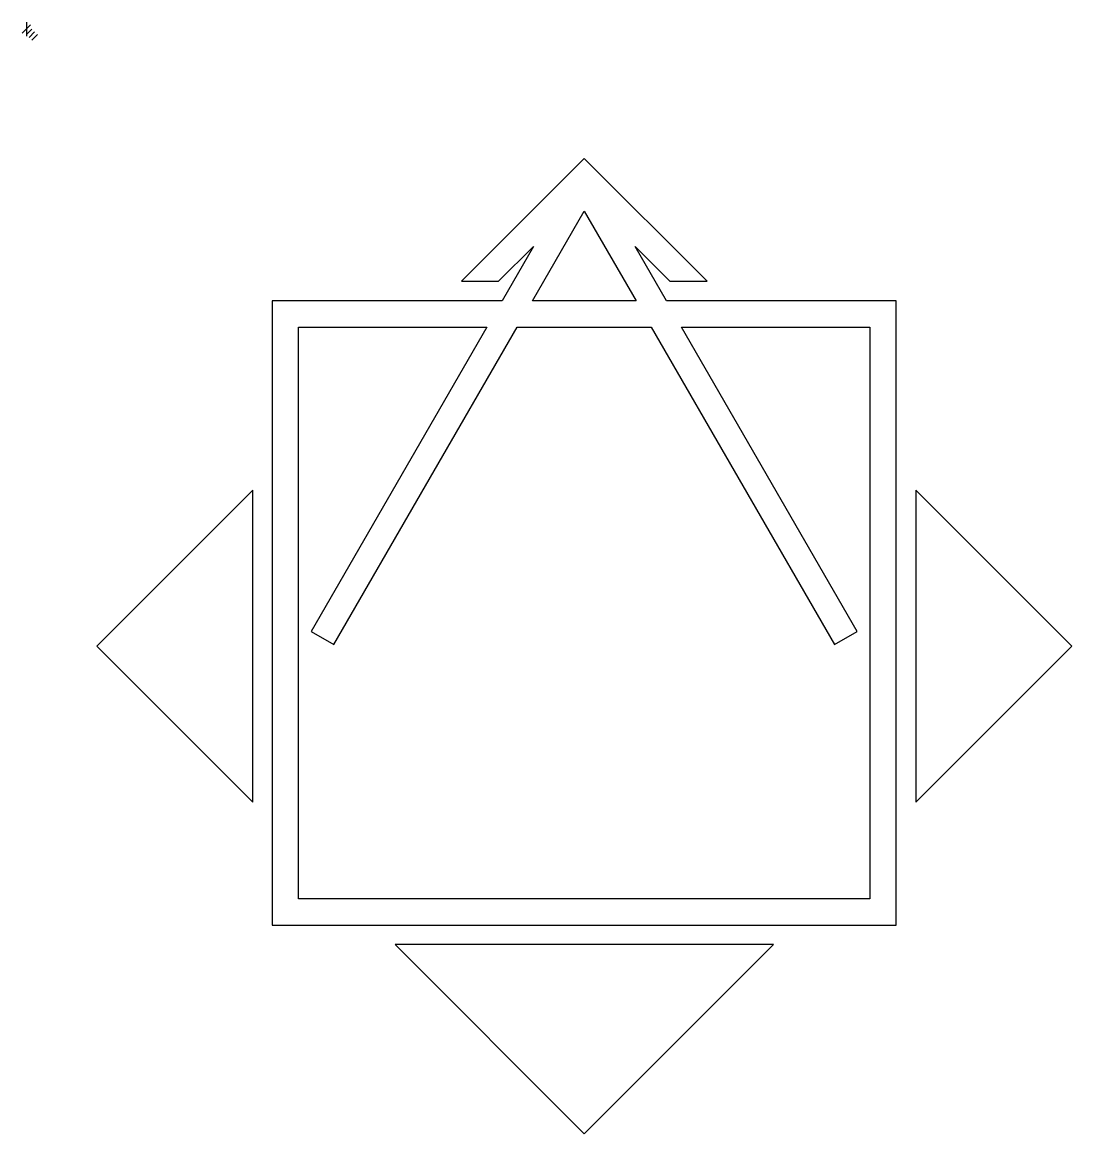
# Model space of a CAD drawing. Extents: x -1 to 214, y 91 to 318.
import ezdxf

# ---------------------------------------------------------------- set-up
doc = ezdxf.new("R2010")
doc.units = 0

msp = doc.modelspace()

# ---------------------------------------------------------------- linework, layer by layer
for p, q in [((114.22, 290.335), (89.0648, 265.179)), ((139.376, 265.179), (114.22, 290.335)), ((103.616, 261.186), (114.2205, 279.5535)), ((114.2205, 279.5535), (124.825, 261.186)), ((96.6881, 265.179), (103.80677, 272.29767)), ((103.80677, 272.29767), (97.39147, 261.18607)), ((131.049, 261.186), (124.6337, 272.2976)), ((124.6337, 272.2976), (131.75237, 265.17893)), ((89.0648, 265.179), (96.6881, 265.179)), ((131.75237, 265.17893), (139.376, 265.179)), ((97.39147, 261.18607), (50.3332, 261.186)), ((50.3332, 261.186), (50.3332, 133.412)), ((124.825, 261.186), (103.616, 261.186)), ((178.107, 261.186), (131.049, 261.186)), ((178.107, 133.412), (178.107, 261.186)), ((55.7237, 138.802), (55.7237, 255.796)), ((55.7237, 255.796), (94.2792, 255.796)), ((94.2792, 255.796), (58.3191, 193.5112)), ((62.98738, 190.81596), (100.50358, 255.79596)), ((100.50358, 255.79596), (127.937, 255.796)), ((127.937, 255.796), (165.4532, 190.816)), ((134.161, 255.796), (172.717, 255.796)), ((170.1215, 193.51124), (134.161, 255.796)), ((172.717, 255.796), (172.717, 138.802)), ((46.3403, 222.455), (14.3967, 190.511)), ((46.3403, 158.568), (46.3403, 222.455)), ((214.044, 190.511), (182.1, 222.455)), ((182.1, 222.455), (182.1, 158.568)), ((58.3191, 193.5112), (62.98738, 190.81596)), ((165.4532, 190.816), (170.1215, 193.51124)), ((14.3967, 190.511), (46.3403, 158.568)), ((182.1, 158.568), (214.044, 190.511)), ((172.717, 138.802), (55.7237, 138.802)), ((50.3332, 133.412), (178.107, 133.412)), ((152.952, 129.419), (75.4888, 129.419)), ((75.4888, 129.419), (114.22, 90.6875)), ((114.22, 90.6875), (152.952, 129.419))]:
    msp.add_line(p, q)
at = {"layer": 'Layer 1'}
for p, q in [((0.84667, 317.647), (-0.84667, 315.953)), ((0, 318.211), (0, 315.389)), ((1.12889, 316.8), (0, 315.67111)), ((1.69333, 316.236), (0.56444, 315.10711)), ((2.25778, 315.671), (1.12889, 314.54211))]:
    msp.add_line(p, q, dxfattribs=at)

doc.saveas('drawing.dxf')
